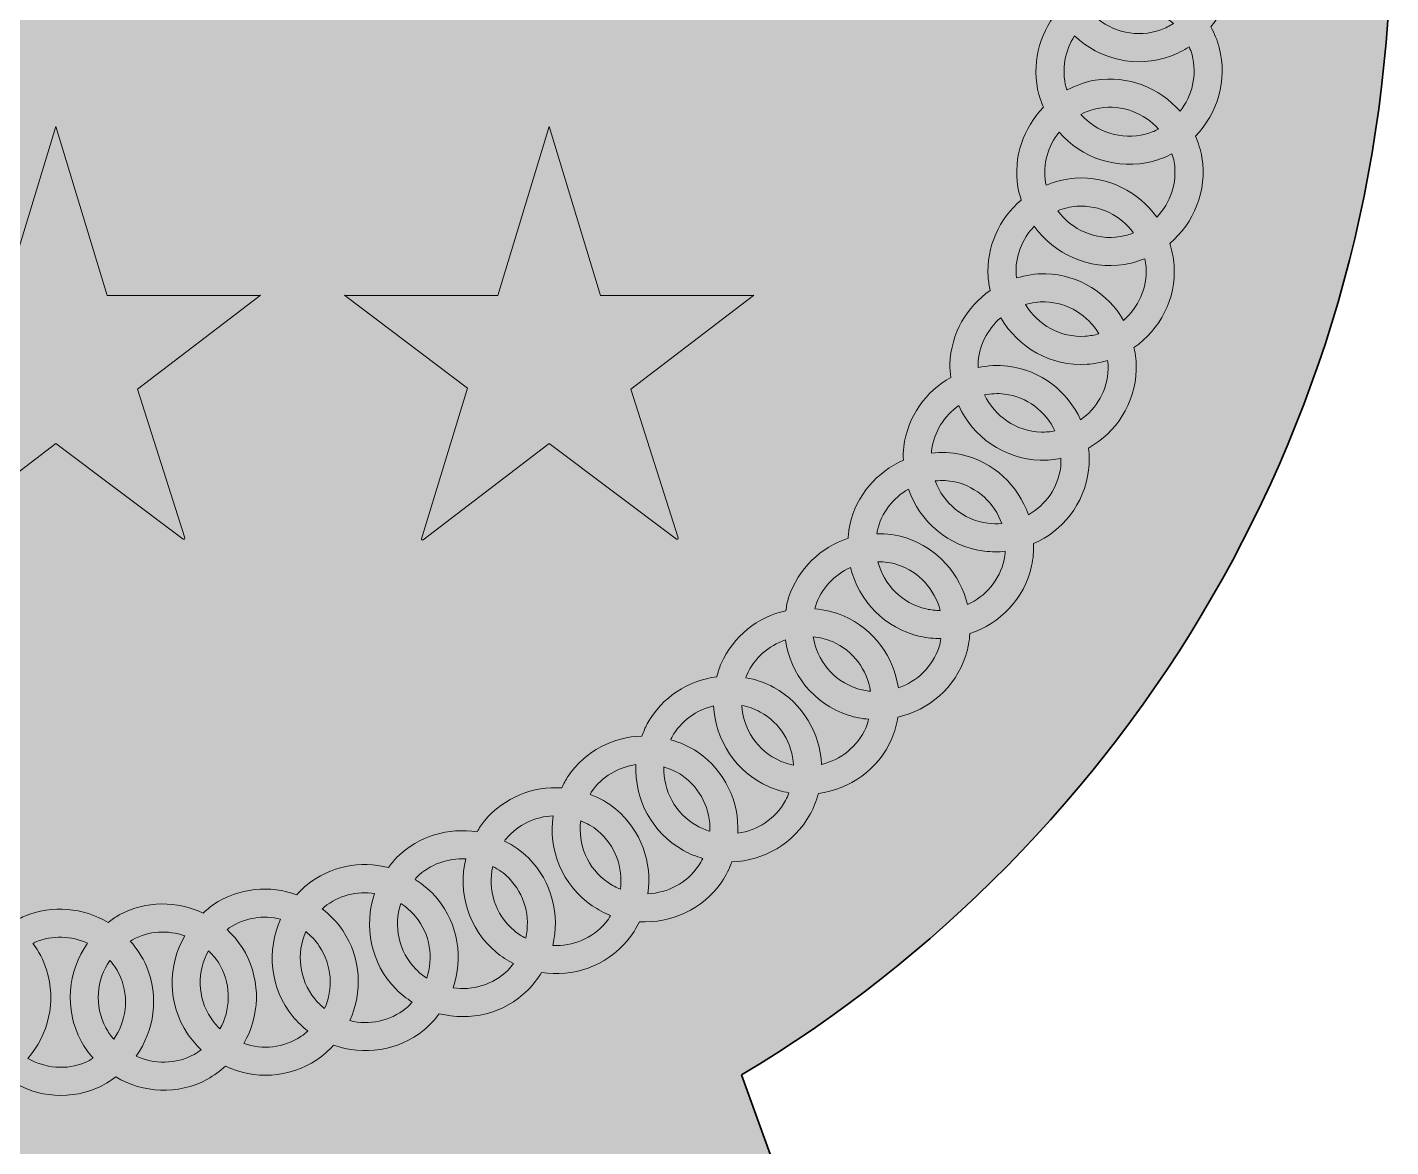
# Model space of a CAD drawing. Extents: x 251 to 505, y -492 to -300.
# Drawn here: x 305.6 to 363.1, y -408.9 to -361.7 of the extents above; entities that cross this region are included whole.
import ezdxf

# ---------------------------------------------------------------- set-up
doc = ezdxf.new("R2010")
doc.units = 0
doc.header["$MEASUREMENT"] = 0
doc.layers.add('Layer 1', color=7, linetype='Continuous', lineweight=0)

# ---------------------------------------------------------------- blocks, each defined once
blk = doc.blocks.new('Block_2')
at = {"layer": 'Layer 1', "true_color": 0xfbb040, "transparency": 33554687}
h = blk.add_hatch(color=43, dxfattribs=at)
h.dxf.hatch_style = 2
edge = h.paths.add_edge_path()
edge.add_spline(control_points=[(315.402, -373.009), (315.439, -373.009), (315.455, -372.986), (315.425, -373.009), (315.425, -373.009), (310.247, -376.951), (310.247, -376.951), (310.247, -376.951), (312.246, -383.22), (312.246, -383.22), (312.258, -383.259), (312.213, -383.291), (312.18, -383.266), (312.18, -383.266), (306.811, -379.247), (306.811, -379.247), (306.811, -379.247), (301.498, -383.305), (301.498, -383.305), (301.465, -383.329), (301.42, -383.298), (301.432, -383.259), (301.432, -383.259), (303.373, -376.919), (303.373, -376.919), (303.373, -376.919), (298.206, -373.009), (298.206, -373.009), (298.177, -372.987), (298.192, -373.009), (298.229, -373.009), (298.229, -373.009), (304.643, -373.009), (304.643, -373.009), (304.643, -373.009), (306.811, -365.887), (306.811, -365.887), (306.811, -365.887), (308.979, -373.009), (308.979, -373.009), (308.979, -373.009), (315.402, -373.009), (315.402, -373.009)], knot_values=[0, 0, 0, 0, 1, 1, 1, 2, 2, 2, 3, 3, 3, 4, 4, 4, 5, 5, 5, 6, 6, 6, 7, 7, 7, 8, 8, 8, 9, 9, 9, 10, 10, 10, 11, 11, 11, 12, 12, 12, 13, 13, 13, 14, 14, 14, 14], degree=3, periodic=0)
h = blk.add_hatch(color=43, dxfattribs=at)
h.dxf.hatch_style = 2
edge = h.paths.add_edge_path()
edge.add_spline(control_points=[(336.187, -373.009), (336.225, -373.009), (336.241, -372.986), (336.211, -373.009), (336.211, -373.009), (331.032, -376.951), (331.032, -376.951), (331.032, -376.951), (333.031, -383.22), (333.031, -383.22), (333.044, -383.259), (332.999, -383.291), (332.966, -383.266), (332.966, -383.266), (327.596, -379.247), (327.596, -379.247), (327.596, -379.247), (322.283, -383.305), (322.283, -383.305), (322.251, -383.329), (322.206, -383.298), (322.218, -383.259), (322.218, -383.259), (324.159, -376.919), (324.159, -376.919), (324.159, -376.919), (318.992, -373.009), (318.992, -373.009), (318.963, -372.987), (318.978, -373.009), (319.015, -373.009), (319.015, -373.009), (325.429, -373.009), (325.429, -373.009), (325.429, -373.009), (327.597, -365.887), (327.597, -365.887), (327.597, -365.887), (329.765, -373.009), (329.765, -373.009), (329.765, -373.009), (336.187, -373.009), (336.187, -373.009)], knot_values=[0, 0, 0, 0, 1, 1, 1, 2, 2, 2, 3, 3, 3, 4, 4, 4, 5, 5, 5, 6, 6, 6, 7, 7, 7, 8, 8, 8, 9, 9, 9, 10, 10, 10, 11, 11, 11, 12, 12, 12, 13, 13, 13, 14, 14, 14, 14], degree=3, periodic=0)
at = {"layer": 'Layer 1'}
for points in [[(315.402, -373.009), (315.439, -373.009), (315.455, -372.986), (315.425, -373.009), (315.425, -373.009), (310.247, -376.951), (310.247, -376.951), (310.247, -376.951), (312.246, -383.22), (312.246, -383.22), (312.258, -383.259), (312.213, -383.291), (312.18, -383.266), (312.18, -383.266), (306.811, -379.247), (306.811, -379.247), (306.811, -379.247), (301.498, -383.305), (301.498, -383.305), (301.465, -383.329), (301.42, -383.298), (301.432, -383.259), (301.432, -383.259), (303.373, -376.919), (303.373, -376.919), (303.373, -376.919), (298.206, -373.009), (298.206, -373.009), (298.177, -372.987), (298.192, -373.009), (298.229, -373.009), (298.229, -373.009), (304.643, -373.009), (304.643, -373.009), (304.643, -373.009), (306.811, -365.887), (306.811, -365.887), (306.811, -365.887), (308.979, -373.009), (308.979, -373.009), (308.979, -373.009), (315.402, -373.009), (315.402, -373.009)], [(336.187, -373.009), (336.225, -373.009), (336.241, -372.986), (336.211, -373.009), (336.211, -373.009), (331.032, -376.951), (331.032, -376.951), (331.032, -376.951), (333.031, -383.22), (333.031, -383.22), (333.044, -383.259), (332.999, -383.291), (332.966, -383.266), (332.966, -383.266), (327.596, -379.247), (327.596, -379.247), (327.596, -379.247), (322.283, -383.305), (322.283, -383.305), (322.251, -383.329), (322.206, -383.298), (322.218, -383.259), (322.218, -383.259), (324.159, -376.919), (324.159, -376.919), (324.159, -376.919), (318.992, -373.009), (318.992, -373.009), (318.963, -372.987), (318.978, -373.009), (319.015, -373.009), (319.015, -373.009), (325.429, -373.009), (325.429, -373.009), (325.429, -373.009), (327.597, -365.887), (327.597, -365.887), (327.597, -365.887), (329.765, -373.009), (329.765, -373.009), (329.765, -373.009), (336.187, -373.009), (336.187, -373.009)]]:
    blk.add_open_spline(points, degree=3, knots=[0, 0, 0, 0, 1, 1, 1, 2, 2, 2, 3, 3, 3, 4, 4, 4, 5, 5, 5, 6, 6, 6, 7, 7, 7, 8, 8, 8, 9, 9, 9, 10, 10, 10, 11, 11, 11, 12, 12, 12, 13, 13, 13, 14, 14, 14, 14], dxfattribs=at)
blk = doc.blocks.new('Block_0')
at = {"layer": 'Layer 1'}
blk.add_blockref('Block_2', (0, 0), dxfattribs=at)

msp = doc.modelspace()

# ---------------------------------------------------------------- hatches: boundary and pattern name
at = {"layer": 'Layer 1', "true_color": 0x2e3192, "transparency": 33554687}
h = msp.add_hatch(color=177, dxfattribs=at)
h.dxf.hatch_style = 2
edge = h.paths.add_edge_path()
edge.add_spline(control_points=[(363.051, -357.606), (363.051, -326.569), (337.89, -301.408), (306.853, -301.408), (275.815, -301.408), (250.654, -326.569), (250.654, -357.606), (250.654, -377.871), (261.383, -395.625), (277.467, -405.512), (277.467, -405.512), (250.654, -479.733), (250.654, -479.733), (250.654, -479.733), (275.002, -467.331), (275.002, -467.331), (275.002, -467.331), (285.802, -492.43), (285.802, -492.43), (285.802, -492.43), (306.528, -435.057), (306.528, -435.057), (306.528, -435.057), (327.255, -492.43), (327.255, -492.43), (327.255, -492.43), (338.055, -467.331), (338.055, -467.331), (338.055, -467.331), (362.403, -479.733), (362.403, -479.733), (362.403, -479.733), (335.706, -405.834), (335.706, -405.834), (352.085, -396.014), (363.051, -378.093), (363.051, -357.606)], knot_values=[0, 0, 0, 0, 1, 1, 1, 2, 2, 2, 3, 3, 3, 4, 4, 4, 5, 5, 5, 6, 6, 6, 7, 7, 7, 8, 8, 8, 9, 9, 9, 10, 10, 10, 11, 11, 11, 12, 12, 12, 12], degree=3, periodic=0)

# ---------------------------------------------------------------- linework, layer by layer
at = {"layer": 'Layer 1', "color": 43, "lineweight": 35, "true_color": 0xfbb040}
msp.add_open_spline([(363.051, -357.606), (363.051, -326.569), (337.89, -301.408), (306.853, -301.408), (275.815, -301.408), (250.654, -326.569), (250.654, -357.606), (250.654, -377.871), (261.383, -395.625), (277.467, -405.512), (277.467, -405.512), (250.654, -479.733), (250.654, -479.733), (250.654, -479.733), (275.002, -467.331), (275.002, -467.331), (275.002, -467.331), (285.802, -492.43), (285.802, -492.43), (285.802, -492.43), (306.528, -435.057), (306.528, -435.057), (306.528, -435.057), (327.255, -492.43), (327.255, -492.43), (327.255, -492.43), (338.055, -467.331), (338.055, -467.331), (338.055, -467.331), (362.403, -479.733), (362.403, -479.733), (362.403, -479.733), (335.706, -405.834), (335.706, -405.834), (352.085, -396.014), (363.051, -378.093), (363.051, -357.606)], degree=3, knots=[0, 0, 0, 0, 1, 1, 1, 2, 2, 2, 3, 3, 3, 4, 4, 4, 5, 5, 5, 6, 6, 6, 7, 7, 7, 8, 8, 8, 9, 9, 9, 10, 10, 10, 11, 11, 11, 12, 12, 12, 12], dxfattribs=at)
at = {"layer": 'Layer 1'}
for points, knots in [([(355.828, -362.57), (355.747, -362.258), (355.62, -361.972), (355.474, -361.7), (356.31, -360.664), (356.609, -359.236), (356.118, -357.894), (356.007, -357.591), (355.855, -357.319), (355.683, -357.062), (356.417, -355.951), (356.579, -354.501), (355.963, -353.211), (355.824, -352.921), (355.646, -352.664), (355.451, -352.425), (356.075, -351.248), (356.099, -349.79), (355.363, -348.565), (355.197, -348.288), (354.996, -348.049), (354.778, -347.83), (355.288, -346.6), (355.173, -345.146), (354.324, -343.996), (354.133, -343.737), (353.909, -343.518), (353.672, -343.32), (354.062, -342.047), (353.809, -340.611), (352.855, -339.548), (352.64, -339.308), (352.396, -339.111), (352.142, -338.937), (352.409, -337.633), (352.021, -336.227), (350.97, -335.259), (350.733, -335.04), (350.472, -334.868), (350.202, -334.719), (350.345, -333.395), (349.825, -332.032), (348.686, -331.168), (348.43, -330.973), (348.154, -330.826), (347.87, -330.703), (347.886, -329.372), (347.239, -328.065), (346.024, -327.313), (345.75, -327.143), (345.461, -327.023), (345.167, -326.928), (345.057, -325.601), (344.288, -324.361), (343.007, -323.728), (342.718, -323.586), (342.419, -323.494), (342.118, -323.426), (341.881, -322.116), (340.998, -320.955), (339.663, -320.447), (339.362, -320.333), (339.055, -320.27), (338.749, -320.231), (338.389, -318.949), (337.4, -317.877), (336.022, -317.499), (335.711, -317.413), (335.401, -317.379), (335.092, -317.37), (334.612, -316.128), (333.525, -315.155), (332.118, -314.909), (331.8, -314.854), (331.487, -314.85), (331.179, -314.87), (330.583, -313.679), (329.409, -312.814), (327.985, -312.703), (327.663, -312.678), (327.352, -312.703), (327.047, -312.753), (326.341, -311.624), (325.089, -310.874), (323.66, -310.899), (323.338, -310.905), (323.03, -310.96), (322.732, -311.038), (321.921, -309.982), (320.604, -309.355), (319.185, -309.515), (318.865, -309.551), (318.563, -309.635), (318.274, -309.742), (317.366, -308.767), (315.996, -308.268), (314.598, -308.562), (314.282, -308.629), (313.99, -308.741), (313.712, -308.875), (312.716, -307.99), (311.304, -307.624), (309.941, -308.05), (309.633, -308.146), (309.353, -308.286), (309.089, -308.445), (308.013, -307.659), (306.573, -307.429), (305.256, -307.982), (304.959, -308.107), (304.693, -308.273), (304.445, -308.457), (303.3, -307.777), (301.845, -307.685), (300.586, -308.361), (300.302, -308.514), (300.054, -308.704), (299.825, -308.91), (298.62, -308.342), (297.162, -308.388), (295.974, -309.181), (295.705, -309.36), (295.476, -309.573), (295.267, -309.801), (294.014, -309.35), (292.567, -309.535), (291.46, -310.437), (291.21, -310.64), (291.002, -310.874), (290.816, -311.12), (289.526, -310.791), (288.103, -311.112), (287.086, -312.115), (286.856, -312.342), (286.672, -312.594), (286.51, -312.857), (285.194, -312.651), (283.808, -313.106), (282.891, -314.202), (282.684, -314.449), (282.524, -314.718), (282.388, -314.995), (281.059, -314.916), (279.723, -315.5), (278.914, -316.678), (278.732, -316.944), (278.598, -317.226), (278.489, -317.515), (277.158, -317.562), (275.883, -318.271), (275.19, -319.521), (275.033, -319.803), (274.927, -320.097), (274.846, -320.395), (273.526, -320.569), (272.324, -321.395), (271.753, -322.705), (271.624, -323.001), (271.546, -323.303), (271.494, -323.608), (270.196, -323.906), (269.079, -324.843), (268.635, -326.201), (268.534, -326.508), (268.486, -326.817), (268.462, -327.125), (267.199, -327.545), (266.175, -328.585), (265.862, -329.979), (265.791, -330.293), (265.772, -330.606), (265.778, -330.914), (264.56, -331.453), (263.64, -332.585), (263.461, -334.002), (263.421, -334.322), (263.432, -334.634), (263.467, -334.941), (262.306, -335.593), (261.498, -336.807), (261.454, -338.235), (261.445, -338.557), (261.485, -338.867), (261.549, -339.169), (260.455, -339.928), (259.766, -341.214), (259.859, -342.639), (259.88, -342.961), (259.949, -343.266), (260.042, -343.561), (259.025, -344.421), (258.461, -345.766), (258.689, -347.177), (258.74, -347.495), (258.839, -347.792), (258.959, -348.076), (258.028, -349.029), (257.595, -350.422), (257.956, -351.804), (258.037, -352.116), (258.163, -352.402), (258.31, -352.673), (257.474, -353.71), (257.175, -355.138), (257.666, -356.48), (257.776, -356.783), (257.929, -357.055), (258.101, -357.312), (257.367, -358.423), (257.205, -359.873), (257.821, -361.163), (257.96, -361.454), (258.138, -361.711), (258.334, -361.95), (257.709, -363.126), (257.686, -364.585), (258.421, -365.81), (258.587, -366.086), (258.789, -366.325), (259.006, -366.544), (258.496, -367.775), (258.612, -369.229), (259.46, -370.378), (259.652, -370.638), (259.875, -370.856), (260.112, -371.054), (259.722, -372.327), (259.975, -373.763), (260.929, -374.827), (261.144, -375.067), (261.387, -375.263), (261.642, -375.437), (261.375, -376.742), (261.763, -378.147), (262.814, -379.115), (263.051, -379.333), (263.312, -379.506), (263.582, -379.655), (263.44, -380.979), (263.96, -382.342), (265.098, -383.206), (265.355, -383.401), (265.631, -383.548), (265.914, -383.671), (265.898, -385.002), (266.545, -386.309), (267.76, -387.061), (268.034, -387.231), (268.323, -387.351), (268.617, -387.446), (268.728, -388.773), (269.496, -390.013), (270.777, -390.645), (271.067, -390.788), (271.365, -390.88), (271.667, -390.947), (271.903, -392.258), (272.786, -393.419), (274.122, -393.928), (274.423, -394.042), (274.729, -394.105), (275.035, -394.144), (275.395, -395.425), (276.385, -396.496), (277.762, -396.875), (278.072, -396.96), (278.383, -396.994), (278.692, -397.003), (279.171, -398.246), (280.259, -399.219), (281.666, -399.465), (281.984, -399.521), (282.296, -399.525), (282.604, -399.504), (283.2, -400.695), (284.375, -401.561), (285.799, -401.672), (286.121, -401.697), (286.433, -401.671), (286.738, -401.622), (287.444, -402.75), (288.696, -403.5), (290.124, -403.475), (290.447, -403.469), (290.754, -403.414), (291.053, -403.336), (291.864, -404.392), (293.18, -405.018), (294.6, -404.858), (294.92, -404.822), (295.221, -404.738), (295.51, -404.632), (296.417, -405.607), (297.788, -406.106), (299.187, -405.812), (299.502, -405.745), (299.794, -405.633), (300.073, -405.499), (301.069, -406.383), (302.48, -406.749), (303.844, -406.323), (304.152, -406.227), (304.431, -406.088), (304.695, -405.929), (305.771, -406.715), (307.211, -406.945), (308.528, -406.392), (308.826, -406.267), (309.091, -406.101), (309.339, -405.917), (310.484, -406.597), (311.94, -406.689), (313.198, -406.013), (313.482, -405.86), (313.73, -405.67), (313.96, -405.464), (315.164, -406.031), (316.622, -405.985), (317.811, -405.192), (318.079, -405.013), (318.308, -404.801), (318.516, -404.574), (319.77, -405.024), (321.216, -404.84), (322.324, -403.937), (322.574, -403.733), (322.782, -403.5), (322.968, -403.253), (324.259, -403.583), (325.682, -403.262), (326.699, -402.258), (326.928, -402.032), (327.113, -401.78), (327.275, -401.517), (328.591, -401.723), (329.977, -401.268), (330.894, -400.172), (331.101, -399.925), (331.26, -399.656), (331.397, -399.379), (332.726, -399.458), (334.062, -398.874), (334.87, -397.696), (335.053, -397.43), (335.186, -397.147), (335.296, -396.859), (336.627, -396.811), (337.901, -396.102), (338.594, -394.853), (338.751, -394.571), (338.857, -394.277), (338.938, -393.979), (340.258, -393.805), (341.46, -392.978), (342.031, -391.669), (342.16, -391.373), (342.238, -391.07), (342.29, -390.766), (343.588, -390.467), (344.705, -389.53), (345.149, -388.172), (345.249, -387.866), (345.298, -387.557), (345.321, -387.25), (346.585, -386.829), (347.609, -385.79), (347.922, -384.396), (347.992, -384.081), (348.011, -383.769), (348.005, -383.46), (349.224, -382.922), (350.145, -381.79), (350.324, -380.372), (350.364, -380.052), (350.353, -379.74), (350.318, -379.433), (351.479, -378.781), (352.287, -377.567), (352.33, -376.139), (352.34, -375.816), (352.3, -375.506), (352.235, -375.204), (353.329, -374.445), (354.018, -373.159), (353.925, -371.734), (353.904, -371.412), (353.835, -371.108), (353.742, -370.814), (354.76, -369.954), (355.324, -368.608), (355.096, -367.197), (355.045, -366.879), (354.946, -366.582), (354.826, -366.297), (355.756, -365.344), (356.188, -363.952), (355.828, -362.57)], [0, 0, 0, 0, 1, 1, 1, 2, 2, 2, 3, 3, 3, 4, 4, 4, 5, 5, 5, 6, 6, 6, 7, 7, 7, 8, 8, 8, 9, 9, 9, 10, 10, 10, 11, 11, 11, 12, 12, 12, 13, 13, 13, 14, 14, 14, 15, 15, 15, 16, 16, 16, 17, 17, 17, 18, 18, 18, 19, 19, 19, 20, 20, 20, 21, 21, 21, 22, 22, 22, 23, 23, 23, 24, 24, 24, 25, 25, 25, 26, 26, 26, 27, 27, 27, 28, 28, 28, 29, 29, 29, 30, 30, 30, 31, 31, 31, 32, 32, 32, 33, 33, 33, 34, 34, 34, 35, 35, 35, 36, 36, 36, 37, 37, 37, 38, 38, 38, 39, 39, 39, 40, 40, 40, 41, 41, 41, 42, 42, 42, 43, 43, 43, 44, 44, 44, 45, 45, 45, 46, 46, 46, 47, 47, 47, 48, 48, 48, 49, 49, 49, 50, 50, 50, 51, 51, 51, 52, 52, 52, 53, 53, 53, 54, 54, 54, 55, 55, 55, 56, 56, 56, 57, 57, 57, 58, 58, 58, 59, 59, 59, 60, 60, 60, 61, 61, 61, 62, 62, 62, 63, 63, 63, 64, 64, 64, 65, 65, 65, 66, 66, 66, 67, 67, 67, 68, 68, 68, 69, 69, 69, 70, 70, 70, 71, 71, 71, 72, 72, 72, 73, 73, 73, 74, 74, 74, 75, 75, 75, 76, 76, 76, 77, 77, 77, 78, 78, 78, 79, 79, 79, 80, 80, 80, 81, 81, 81, 82, 82, 82, 83, 83, 83, 84, 84, 84, 85, 85, 85, 86, 86, 86, 87, 87, 87, 88, 88, 88, 89, 89, 89, 90, 90, 90, 91, 91, 91, 92, 92, 92, 93, 93, 93, 94, 94, 94, 95, 95, 95, 96, 96, 96, 97, 97, 97, 98, 98, 98, 99, 99, 99, 100, 100, 100, 101, 101, 101, 102, 102, 102, 103, 103, 103, 104, 104, 104, 105, 105, 105, 106, 106, 106, 107, 107, 107, 108, 108, 108, 109, 109, 109, 110, 110, 110, 111, 111, 111, 112, 112, 112, 113, 113, 113, 114, 114, 114, 115, 115, 115, 116, 116, 116, 117, 117, 117, 118, 118, 118, 119, 119, 119, 120, 120, 120, 121, 121, 121, 122, 122, 122, 123, 123, 123, 124, 124, 124, 125, 125, 125, 126, 126, 126, 127, 127, 127, 128, 128, 128, 129, 129, 129, 130, 130, 130, 131, 131, 131, 132, 132, 132, 132]), ([(348.229, -364.552), (348.278, -364.738), (348.353, -364.909), (348.426, -365.081), (347.583, -365.941), (347.137, -367.168), (347.343, -368.448), (347.374, -368.637), (347.433, -368.814), (347.488, -368.991), (346.566, -369.768), (346.004, -370.948), (346.088, -372.242), (346.101, -372.434), (346.143, -372.616), (346.181, -372.798), (345.191, -373.483), (344.52, -374.604), (344.481, -375.9), (344.475, -376.092), (344.499, -376.276), (344.52, -376.462), (343.469, -377.05), (342.695, -378.101), (342.532, -379.388), (342.508, -379.578), (342.515, -379.764), (342.518, -379.951), (341.415, -380.436), (340.543, -381.41), (340.259, -382.676), (340.217, -382.863), (340.206, -383.048), (340.192, -383.234), (339.048, -383.612), (338.088, -384.499), (337.685, -385.732), (337.625, -385.914), (337.596, -386.098), (337.564, -386.282), (336.39, -386.55), (335.351, -387.341), (334.833, -388.53), (334.756, -388.706), (334.71, -388.886), (334.661, -389.066), (333.466, -389.221), (332.356, -389.909), (331.727, -391.044), (331.634, -391.212), (331.571, -391.387), (331.504, -391.561), (330.301, -391.602), (329.13, -392.182), (328.396, -393.251), (328.287, -393.41), (328.208, -393.578), (328.126, -393.745), (326.924, -393.671), (325.704, -394.138), (324.871, -395.132), (324.748, -395.279), (324.653, -395.439), (324.556, -395.597), (323.365, -395.409), (322.106, -395.757), (321.183, -396.668), (321.046, -396.803), (320.936, -396.954), (320.823, -397.103), (319.656, -396.803), (318.37, -397.029), (317.364, -397.849), (317.215, -397.97), (317.092, -398.109), (316.966, -398.246), (315.833, -397.837), (314.531, -397.94), (313.452, -398.66), (313.292, -398.766), (313.156, -398.893), (313.017, -399.018), (311.929, -398.502), (310.623, -398.482), (309.48, -399.096), (309.311, -399.187), (309.163, -399.3), (309.013, -399.411), (307.978, -398.794), (306.68, -398.65), (305.485, -399.152), (305.308, -399.227), (305.151, -399.325), (304.991, -399.421), (304.02, -398.708), (302.741, -398.441), (301.502, -398.828), (301.319, -398.885), (301.152, -398.968), (300.984, -399.049), (300.084, -398.248), (298.837, -397.86), (297.568, -398.127), (297.381, -398.167), (297.207, -398.234), (297.033, -398.298), (296.213, -397.414), (295.008, -396.909), (293.719, -397.055), (293.528, -397.076), (293.349, -397.126), (293.168, -397.174), (292.436, -396.217), (291.285, -395.601), (289.989, -395.623), (289.797, -395.626), (289.613, -395.659), (289.429, -395.689), (288.792, -394.667), (287.704, -393.944), (286.411, -393.843), (286.22, -393.828), (286.035, -393.843), (285.849, -393.855), (285.311, -392.777), (284.297, -391.953), (283.02, -391.73), (282.831, -391.697), (282.645, -391.694), (282.459, -391.689), (282.027, -390.564), (281.095, -389.647), (279.844, -389.303), (279.66, -389.252), (279.474, -389.232), (279.29, -389.209), (278.966, -388.049), (278.126, -387.049), (276.915, -386.588), (276.735, -386.52), (276.553, -386.482), (276.371, -386.441), (276.159, -385.255), (275.418, -384.179), (274.255, -383.605), (274.083, -383.52), (273.905, -383.465), (273.728, -383.407), (273.63, -382.206), (272.995, -381.065), (271.892, -380.382), (271.729, -380.281), (271.557, -380.21), (271.386, -380.136), (271.403, -378.931), (270.879, -377.735), (269.846, -376.951), (269.693, -376.835), (269.528, -376.747), (269.365, -376.657), (269.497, -375.459), (269.089, -374.218), (268.135, -373.339), (267.994, -373.209), (267.838, -373.106), (267.685, -373.001), (267.928, -371.822), (267.641, -370.548), (266.775, -369.583), (266.647, -369.44), (266.502, -369.323), (266.359, -369.203), (266.714, -368.053), (266.548, -366.757), (265.778, -365.714), (265.664, -365.559), (265.531, -365.429), (265.4, -365.297), (265.863, -364.185), (265.821, -362.879), (265.154, -361.767), (265.055, -361.602), (264.935, -361.46), (264.817, -361.316), (265.384, -360.253), (265.467, -358.948), (264.908, -357.778), (264.825, -357.605), (264.719, -357.452), (264.615, -357.297), (265.28, -356.293), (265.487, -355.002), (265.042, -353.784), (264.976, -353.604), (264.885, -353.442), (264.796, -353.277), (265.554, -352.341), (265.882, -351.077), (265.555, -349.822), (265.506, -349.636), (265.431, -349.466), (265.359, -349.294), (266.202, -348.434), (266.648, -347.206), (266.442, -345.926), (266.411, -345.736), (266.352, -345.559), (266.297, -345.381), (267.218, -344.605), (267.779, -343.425), (267.695, -342.131), (267.683, -341.94), (267.641, -341.759), (267.603, -341.576), (268.593, -340.891), (269.264, -339.77), (269.304, -338.474), (269.31, -338.282), (269.286, -338.098), (269.265, -337.912), (270.316, -337.324), (271.09, -336.273), (271.253, -334.986), (271.277, -334.796), (271.27, -334.61), (271.267, -334.423), (272.369, -333.938), (273.24, -332.964), (273.525, -331.699), (273.567, -331.511), (273.578, -331.325), (273.592, -331.139), (274.736, -330.761), (275.696, -329.875), (276.099, -328.642), (276.159, -328.459), (276.187, -328.276), (276.219, -328.092), (277.394, -327.824), (278.433, -327.033), (278.952, -325.844), (279.028, -325.668), (279.074, -325.488), (279.124, -325.308), (280.318, -325.153), (281.428, -324.464), (282.057, -323.33), (282.15, -323.162), (282.213, -322.987), (282.28, -322.813), (283.484, -322.772), (284.654, -322.192), (285.388, -321.123), (285.497, -320.964), (285.576, -320.796), (285.659, -320.629), (286.861, -320.703), (288.081, -320.236), (288.913, -319.242), (289.037, -319.095), (289.132, -318.935), (289.23, -318.776), (290.42, -318.964), (291.679, -318.616), (292.602, -317.705), (292.739, -317.57), (292.848, -317.42), (292.961, -317.272), (294.128, -317.572), (295.414, -317.345), (296.42, -316.526), (296.569, -316.404), (296.692, -316.265), (296.819, -316.128), (297.951, -316.537), (299.253, -316.434), (300.332, -315.714), (300.492, -315.607), (300.628, -315.481), (300.767, -315.356), (301.855, -315.871), (303.162, -315.892), (304.304, -315.278), (304.473, -315.187), (304.621, -315.074), (304.771, -314.963), (305.806, -315.58), (307.104, -315.724), (308.299, -315.222), (308.476, -315.147), (308.634, -315.049), (308.794, -314.953), (309.765, -315.665), (311.044, -315.932), (312.282, -315.546), (312.465, -315.488), (312.632, -315.405), (312.8, -315.325), (313.7, -316.126), (314.947, -316.514), (316.216, -316.247), (316.404, -316.207), (316.578, -316.14), (316.753, -316.076), (317.572, -316.959), (318.777, -317.464), (320.066, -317.318), (320.256, -317.297), (320.436, -317.247), (320.616, -317.2), (321.347, -318.156), (322.499, -318.773), (323.796, -318.751), (323.987, -318.748), (324.17, -318.715), (324.354, -318.685), (324.992, -319.707), (326.079, -320.431), (327.373, -320.532), (327.564, -320.547), (327.75, -320.532), (327.936, -320.52), (328.473, -321.598), (329.487, -322.421), (330.764, -322.645), (330.953, -322.678), (331.139, -322.68), (331.326, -322.686), (331.758, -323.81), (332.689, -324.726), (333.94, -325.07), (334.124, -325.121), (334.31, -325.141), (334.494, -325.165), (334.818, -326.325), (335.658, -327.326), (336.87, -327.787), (337.049, -327.855), (337.232, -327.893), (337.414, -327.934), (337.626, -329.119), (338.366, -330.195), (339.529, -330.769), (339.701, -330.854), (339.879, -330.909), (340.056, -330.967), (340.154, -332.167), (340.789, -333.309), (341.892, -333.991), (342.056, -334.092), (342.228, -334.164), (342.398, -334.238), (342.382, -335.443), (342.906, -336.639), (343.939, -337.423), (344.091, -337.539), (344.256, -337.626), (344.419, -337.717), (344.288, -338.914), (344.695, -340.156), (345.649, -341.035), (345.79, -341.165), (345.946, -341.267), (346.099, -341.373), (345.855, -342.552), (346.143, -343.826), (347.009, -344.792), (347.137, -344.935), (347.283, -345.052), (347.426, -345.171), (347.071, -346.322), (347.236, -347.618), (348.006, -348.661), (348.12, -348.815), (348.254, -348.945), (348.385, -349.078), (347.922, -350.19), (347.963, -351.496), (348.631, -352.608), (348.729, -352.772), (348.85, -352.914), (348.967, -353.059), (348.401, -354.122), (348.318, -355.426), (348.877, -356.596), (348.959, -356.769), (349.065, -356.922), (349.169, -357.077), (348.503, -358.081), (348.297, -359.371), (348.742, -360.59), (348.808, -360.77), (348.899, -360.932), (348.987, -361.096), (348.23, -362.033), (347.902, -363.297), (348.229, -364.552)], [0, 0, 0, 0, 1, 1, 1, 2, 2, 2, 3, 3, 3, 4, 4, 4, 5, 5, 5, 6, 6, 6, 7, 7, 7, 8, 8, 8, 9, 9, 9, 10, 10, 10, 11, 11, 11, 12, 12, 12, 13, 13, 13, 14, 14, 14, 15, 15, 15, 16, 16, 16, 17, 17, 17, 18, 18, 18, 19, 19, 19, 20, 20, 20, 21, 21, 21, 22, 22, 22, 23, 23, 23, 24, 24, 24, 25, 25, 25, 26, 26, 26, 27, 27, 27, 28, 28, 28, 29, 29, 29, 30, 30, 30, 31, 31, 31, 32, 32, 32, 33, 33, 33, 34, 34, 34, 35, 35, 35, 36, 36, 36, 37, 37, 37, 38, 38, 38, 39, 39, 39, 40, 40, 40, 41, 41, 41, 42, 42, 42, 43, 43, 43, 44, 44, 44, 45, 45, 45, 46, 46, 46, 47, 47, 47, 48, 48, 48, 49, 49, 49, 50, 50, 50, 51, 51, 51, 52, 52, 52, 53, 53, 53, 54, 54, 54, 55, 55, 55, 56, 56, 56, 57, 57, 57, 58, 58, 58, 59, 59, 59, 60, 60, 60, 61, 61, 61, 62, 62, 62, 63, 63, 63, 64, 64, 64, 65, 65, 65, 66, 66, 66, 67, 67, 67, 68, 68, 68, 69, 69, 69, 70, 70, 70, 71, 71, 71, 72, 72, 72, 73, 73, 73, 74, 74, 74, 75, 75, 75, 76, 76, 76, 77, 77, 77, 78, 78, 78, 79, 79, 79, 80, 80, 80, 81, 81, 81, 82, 82, 82, 83, 83, 83, 84, 84, 84, 85, 85, 85, 86, 86, 86, 87, 87, 87, 88, 88, 88, 89, 89, 89, 90, 90, 90, 91, 91, 91, 92, 92, 92, 93, 93, 93, 94, 94, 94, 95, 95, 95, 96, 96, 96, 97, 97, 97, 98, 98, 98, 99, 99, 99, 100, 100, 100, 101, 101, 101, 102, 102, 102, 103, 103, 103, 104, 104, 104, 105, 105, 105, 106, 106, 106, 107, 107, 107, 108, 108, 108, 109, 109, 109, 110, 110, 110, 111, 111, 111, 112, 112, 112, 113, 113, 113, 114, 114, 114, 115, 115, 115, 116, 116, 116, 117, 117, 117, 118, 118, 118, 119, 119, 119, 120, 120, 120, 121, 121, 121, 122, 122, 122, 123, 123, 123, 124, 124, 124, 125, 125, 125, 126, 126, 126, 127, 127, 127, 128, 128, 128, 129, 129, 129, 130, 130, 130, 131, 131, 131, 132, 132, 132, 132]), ([(353.893, -361.559), (353.732, -361.661), (353.558, -361.749), (353.371, -361.818), (352.374, -362.182), (351.309, -361.922), (350.578, -361.249), (350.81, -361.104), (351.058, -360.98), (351.336, -360.908), (352.278, -360.662), (353.23, -360.942), (353.893, -361.559)], [0, 0, 0, 0, 1, 1, 1, 2, 2, 2, 3, 3, 3, 4, 4, 4, 4]), ([(350.594, -363.946), (350.167, -364.015), (349.777, -364.166), (349.413, -364.356), (349.402, -364.321), (349.384, -364.29), (349.375, -364.254), (349.173, -363.478), (349.331, -362.699), (349.734, -362.076), (350.781, -363.07), (352.33, -363.459), (353.778, -362.93), (354.059, -362.827), (354.316, -362.69), (354.558, -362.535), (354.602, -362.644), (354.651, -362.751), (354.682, -362.869), (354.907, -363.733), (354.687, -364.602), (354.174, -365.253), (353.313, -364.264), (351.984, -363.722), (350.594, -363.946)], [0, 0, 0, 0, 1, 1, 1, 2, 2, 2, 3, 3, 3, 4, 4, 4, 5, 5, 5, 6, 6, 6, 7, 7, 7, 8, 8, 8, 8]), ([(349.995, -365.383), (350.239, -365.261), (350.499, -365.161), (350.783, -365.115), (351.744, -364.96), (352.664, -365.329), (353.266, -366.006), (353.095, -366.093), (352.914, -366.164), (352.721, -366.215), (351.693, -366.483), (350.658, -366.122), (349.995, -365.383)], [0, 0, 0, 0, 1, 1, 1, 2, 2, 2, 3, 3, 3, 4, 4, 4, 4]), ([(353.927, -367.386), (354.069, -368.268), (353.766, -369.113), (353.193, -369.713), (352.43, -368.646), (351.158, -367.979), (349.752, -368.07), (349.322, -368.098), (348.92, -368.211), (348.54, -368.364), (348.533, -368.329), (348.518, -368.296), (348.512, -368.26), (348.385, -367.469), (348.616, -366.709), (349.076, -366.127), (350.024, -367.216), (351.528, -367.75), (353.02, -367.361), (353.31, -367.285), (353.579, -367.173), (353.835, -367.04), (353.869, -367.154), (353.908, -367.266), (353.927, -367.386)], [0, 0, 0, 0, 1, 1, 1, 2, 2, 2, 3, 3, 3, 4, 4, 4, 5, 5, 5, 6, 6, 6, 7, 7, 7, 8, 8, 8, 8]), ([(349.021, -369.442), (349.276, -369.344), (349.543, -369.27), (349.829, -369.252), (350.801, -369.189), (351.682, -369.643), (352.217, -370.375), (352.039, -370.444), (351.853, -370.498), (351.657, -370.53), (350.608, -370.699), (349.612, -370.242), (349.021, -369.442)], [0, 0, 0, 0, 1, 1, 1, 2, 2, 2, 3, 3, 3, 4, 4, 4, 4]), ([(352.743, -371.811), (352.801, -372.701), (352.42, -373.513), (351.793, -374.056), (351.134, -372.922), (349.932, -372.138), (348.525, -372.095), (348.092, -372.082), (347.681, -372.156), (347.288, -372.273), (347.284, -372.237), (347.273, -372.203), (347.27, -372.166), (347.218, -371.366), (347.521, -370.63), (348.035, -370.095), (348.876, -371.269), (350.323, -371.945), (351.845, -371.699), (352.14, -371.652), (352.419, -371.566), (352.685, -371.459), (352.708, -371.575), (352.735, -371.689), (352.743, -371.811)], [0, 0, 0, 0, 1, 1, 1, 2, 2, 2, 3, 3, 3, 4, 4, 4, 5, 5, 5, 6, 6, 6, 7, 7, 7, 8, 8, 8, 8]), ([(347.665, -373.392), (347.928, -373.318), (348.201, -373.27), (348.489, -373.278), (349.462, -373.308), (350.296, -373.844), (350.759, -374.623), (350.575, -374.676), (350.383, -374.712), (350.184, -374.725), (349.125, -374.793), (348.176, -374.244), (347.665, -373.392)], [0, 0, 0, 0, 1, 1, 1, 2, 2, 2, 3, 3, 3, 4, 4, 4, 4]), ([(351.147, -376.103), (351.119, -376.995), (350.663, -377.767), (349.987, -378.248), (349.439, -377.056), (348.317, -376.161), (346.92, -375.984), (346.491, -375.93), (346.074, -375.965), (345.672, -376.045), (345.672, -376.008), (345.663, -375.973), (345.665, -375.936), (345.689, -375.136), (346.059, -374.433), (346.622, -373.948), (347.347, -375.197), (348.723, -376.006), (350.261, -375.906), (350.56, -375.887), (350.846, -375.828), (351.122, -375.746), (351.133, -375.864), (351.15, -375.981), (351.147, -376.103)], [0, 0, 0, 0, 1, 1, 1, 2, 2, 2, 3, 3, 3, 4, 4, 4, 5, 5, 5, 6, 6, 6, 7, 7, 7, 8, 8, 8, 8]), ([(345.94, -377.194), (346.209, -377.145), (346.486, -377.123), (346.772, -377.159), (347.737, -377.281), (348.517, -377.894), (348.904, -378.714), (348.715, -378.749), (348.521, -378.767), (348.322, -378.761), (347.261, -378.728), (346.369, -378.091), (345.94, -377.194)], [0, 0, 0, 0, 1, 1, 1, 2, 2, 2, 3, 3, 3, 4, 4, 4, 4]), ([(349.149, -380.224), (349.037, -381.11), (348.508, -381.835), (347.789, -382.249), (347.357, -381.011), (346.325, -380.013), (344.95, -379.704), (344.529, -379.61), (344.112, -379.605), (343.704, -379.646), (343.708, -379.609), (343.703, -379.573), (343.707, -379.536), (343.808, -378.742), (344.243, -378.077), (344.849, -377.648), (345.452, -378.961), (346.745, -379.897), (348.286, -379.944), (348.586, -379.953), (348.876, -379.922), (349.158, -379.867), (349.158, -379.985), (349.164, -380.103), (349.149, -380.224)], [0, 0, 0, 0, 1, 1, 1, 2, 2, 2, 3, 3, 3, 4, 4, 4, 5, 5, 5, 6, 6, 6, 7, 7, 7, 8, 8, 8, 8]), ([(343.862, -380.815), (344.134, -380.793), (344.411, -380.797), (344.691, -380.86), (345.641, -381.073), (346.358, -381.757), (346.666, -382.61), (346.475, -382.626), (346.281, -382.626), (346.084, -382.601), (345.031, -382.468), (344.204, -381.748), (343.862, -380.815)], [0, 0, 0, 0, 1, 1, 1, 2, 2, 2, 3, 3, 3, 4, 4, 4, 4]), ([(346.766, -384.136), (346.571, -385.008), (345.975, -385.68), (345.221, -386.023), (344.908, -384.749), (343.976, -383.658), (342.637, -383.22), (342.226, -383.086), (341.811, -383.041), (341.402, -383.043), (341.408, -383.007), (341.407, -382.971), (341.415, -382.935), (341.59, -382.153), (342.088, -381.532), (342.733, -381.163), (343.208, -382.527), (344.406, -383.582), (345.936, -383.776), (346.233, -383.813), (346.524, -383.809), (346.809, -383.782), (346.798, -383.9), (346.793, -384.017), (346.766, -384.136)], [0, 0, 0, 0, 1, 1, 1, 2, 2, 2, 3, 3, 3, 4, 4, 4, 5, 5, 5, 6, 6, 6, 7, 7, 7, 8, 8, 8, 8]), ([(341.448, -384.222), (341.72, -384.225), (341.996, -384.256), (342.269, -384.345), (343.194, -384.648), (343.843, -385.398), (344.068, -386.276), (343.877, -386.274), (343.684, -386.255), (343.49, -386.211), (342.454, -385.979), (341.699, -385.184), (341.448, -384.222)], [0, 0, 0, 0, 1, 1, 1, 2, 2, 2, 3, 3, 3, 4, 4, 4, 4]), ([(344.023, -387.804), (343.746, -388.653), (343.09, -389.264), (342.307, -389.535), (342.116, -388.238), (341.292, -387.063), (340.001, -386.5), (339.605, -386.327), (339.195, -386.243), (338.787, -386.206), (338.797, -386.171), (338.799, -386.135), (338.81, -386.1), (339.059, -385.338), (339.613, -384.768), (340.29, -384.462), (340.634, -385.864), (341.726, -387.029), (343.23, -387.367), (343.522, -387.432), (343.813, -387.456), (344.1, -387.456), (344.078, -387.572), (344.061, -387.689), (344.023, -387.804)], [0, 0, 0, 0, 1, 1, 1, 2, 2, 2, 3, 3, 3, 4, 4, 4, 5, 5, 5, 6, 6, 6, 7, 7, 7, 8, 8, 8, 8]), ([(339.071, -392.756), (339.006, -391.446), (338.297, -390.198), (337.065, -389.514), (336.687, -389.305), (336.288, -389.183), (335.885, -389.107), (335.898, -389.073), (335.903, -389.037), (335.918, -389.003), (336.238, -388.269), (336.844, -387.754), (337.546, -387.514), (337.755, -388.942), (338.731, -390.205), (340.196, -390.684), (340.481, -390.777), (340.769, -390.829), (341.055, -390.855), (341.022, -390.969), (340.994, -391.084), (340.946, -391.196), (340.589, -392.014), (339.877, -392.561), (339.071, -392.756)], [0, 0, 0, 0, 1, 1, 1, 2, 2, 2, 3, 3, 3, 4, 4, 4, 5, 5, 5, 6, 6, 6, 7, 7, 7, 8, 8, 8, 8]), ([(338.721, -387.385), (338.992, -387.414), (339.264, -387.471), (339.528, -387.586), (340.42, -387.975), (340.995, -388.782), (341.136, -389.678), (340.945, -389.658), (340.754, -389.62), (340.564, -389.559), (339.555, -389.228), (338.879, -388.366), (338.721, -387.385)], [0, 0, 0, 0, 1, 1, 1, 2, 2, 2, 3, 3, 3, 4, 4, 4, 4]), ([(335.545, -395.653), (335.604, -394.343), (335.016, -393.033), (333.855, -392.237), (333.499, -391.992), (333.113, -391.832), (332.719, -391.718), (332.736, -391.685), (332.744, -391.651), (332.762, -391.618), (333.151, -390.918), (333.803, -390.463), (334.525, -390.29), (334.597, -391.732), (335.449, -393.082), (336.862, -393.699), (337.137, -393.818), (337.418, -393.897), (337.7, -393.951), (337.656, -394.061), (337.618, -394.172), (337.559, -394.278), (337.126, -395.059), (336.365, -395.536), (335.545, -395.653)], [0, 0, 0, 0, 1, 1, 1, 2, 2, 2, 3, 3, 3, 4, 4, 4, 5, 5, 5, 6, 6, 6, 7, 7, 7, 8, 8, 8, 8]), ([(337.892, -392.786), (337.705, -392.748), (337.518, -392.693), (337.336, -392.613), (336.362, -392.189), (335.771, -391.265), (335.707, -390.274), (335.974, -390.328), (336.239, -390.411), (336.491, -390.55), (337.342, -391.022), (337.838, -391.881), (337.892, -392.786)], [0, 0, 0, 0, 1, 1, 1, 2, 2, 2, 3, 3, 3, 4, 4, 4, 4]), ([(333.894, -397.026), (333.389, -397.762), (332.587, -398.164), (331.759, -398.203), (331.942, -396.904), (331.482, -395.545), (330.402, -394.641), (330.071, -394.363), (329.702, -394.168), (329.32, -394.017), (329.34, -393.986), (329.351, -393.952), (329.372, -393.922), (329.826, -393.261), (330.518, -392.87), (331.253, -392.767), (331.188, -394.209), (331.908, -395.634), (333.256, -396.382), (333.518, -396.527), (333.79, -396.632), (334.066, -396.713), (334.012, -396.818), (333.963, -396.925), (333.894, -397.026)], [0, 0, 0, 0, 1, 1, 1, 2, 2, 2, 3, 3, 3, 4, 4, 4, 5, 5, 5, 6, 6, 6, 7, 7, 7, 8, 8, 8, 8]), ([(334.368, -395.571), (334.185, -395.516), (334.005, -395.443), (333.83, -395.346), (332.902, -394.831), (332.402, -393.856), (332.431, -392.863), (332.692, -392.943), (332.948, -393.05), (333.185, -393.213), (333.988, -393.764), (334.399, -394.666), (334.368, -395.571)], [0, 0, 0, 0, 1, 1, 1, 2, 2, 2, 3, 3, 3, 4, 4, 4, 4]), ([(329.986, -399.412), (329.412, -400.097), (328.576, -400.421), (327.747, -400.381), (328.053, -399.105), (327.725, -397.708), (326.736, -396.705), (326.432, -396.398), (326.083, -396.168), (325.719, -395.982), (325.741, -395.953), (325.756, -395.92), (325.779, -395.892), (326.293, -395.278), (327.019, -394.954), (327.761, -394.921), (327.558, -396.351), (328.14, -397.838), (329.411, -398.711), (329.658, -398.88), (329.919, -399.011), (330.186, -399.117), (330.122, -399.217), (330.064, -399.319), (329.986, -399.412)], [0, 0, 0, 0, 1, 1, 1, 2, 2, 2, 3, 3, 3, 4, 4, 4, 5, 5, 5, 6, 6, 6, 7, 7, 7, 8, 8, 8, 8]), ([(330.595, -398.01), (330.418, -397.937), (330.245, -397.847), (330.081, -397.735), (329.205, -397.133), (328.8, -396.115), (328.924, -395.129), (329.177, -395.233), (329.422, -395.364), (329.642, -395.549), (330.389, -396.174), (330.713, -397.111), (330.595, -398.01)], [0, 0, 0, 0, 1, 1, 1, 2, 2, 2, 3, 3, 3, 4, 4, 4, 4]), ([(325.867, -401.415), (325.231, -402.043), (324.367, -402.286), (323.546, -402.167), (323.972, -400.926), (323.777, -399.505), (322.888, -398.413), (322.615, -398.078), (322.29, -397.816), (321.944, -397.596), (321.97, -397.569), (321.988, -397.538), (322.014, -397.511), (322.585, -396.949), (323.339, -396.696), (324.08, -396.733), (323.743, -398.138), (324.18, -399.674), (325.363, -400.663), (325.592, -400.855), (325.839, -401.01), (326.094, -401.141), (326.022, -401.234), (325.953, -401.33), (325.867, -401.415)], [0, 0, 0, 0, 1, 1, 1, 2, 2, 2, 3, 3, 3, 4, 4, 4, 5, 5, 5, 6, 6, 6, 7, 7, 7, 8, 8, 8, 8]), ([(326.607, -400.078), (326.438, -399.988), (326.275, -399.883), (326.123, -399.755), (325.308, -399.073), (325.001, -398.021), (325.219, -397.051), (325.46, -397.179), (325.691, -397.332), (325.893, -397.537), (326.577, -398.23), (326.81, -399.194), (326.607, -400.078)], [0, 0, 0, 0, 1, 1, 1, 2, 2, 2, 3, 3, 3, 4, 4, 4, 4]), ([(321.576, -403.019), (320.884, -403.583), (320.001, -403.743), (319.196, -403.547), (319.737, -402.353), (319.679, -400.918), (318.898, -399.747), (318.658, -399.387), (318.359, -399.095), (318.035, -398.843), (318.063, -398.819), (318.083, -398.79), (318.112, -398.767), (318.733, -398.261), (319.508, -398.081), (320.243, -398.189), (319.774, -399.554), (320.063, -401.124), (321.146, -402.221), (321.356, -402.434), (321.587, -402.612), (321.829, -402.766), (321.748, -402.853), (321.67, -402.942), (321.576, -403.019)], [0, 0, 0, 0, 1, 1, 1, 2, 2, 2, 3, 3, 3, 4, 4, 4, 5, 5, 5, 6, 6, 6, 7, 7, 7, 8, 8, 8, 8]), ([(321.97, -399.161), (322.585, -399.915), (322.726, -400.896), (322.44, -401.757), (322.281, -401.652), (322.129, -401.531), (321.989, -401.39), (321.243, -400.634), (321.038, -399.558), (321.346, -398.614), (321.574, -398.764), (321.789, -398.938), (321.97, -399.161)], [0, 0, 0, 0, 1, 1, 1, 2, 2, 2, 3, 3, 3, 4, 4, 4, 4]), ([(317.153, -404.207), (316.411, -404.703), (315.517, -404.778), (314.733, -404.507), (315.386, -403.369), (315.464, -401.936), (314.798, -400.695), (314.593, -400.314), (314.323, -399.996), (314.025, -399.714), (314.055, -399.693), (314.078, -399.665), (314.109, -399.645), (314.775, -399.2), (315.563, -399.095), (316.284, -399.272), (315.687, -400.587), (315.826, -402.177), (316.8, -403.373), (316.989, -403.605), (317.202, -403.804), (317.428, -403.981), (317.339, -404.059), (317.254, -404.14), (317.153, -404.207)], [0, 0, 0, 0, 1, 1, 1, 2, 2, 2, 3, 3, 3, 4, 4, 4, 5, 5, 5, 6, 6, 6, 7, 7, 7, 8, 8, 8, 8]), ([(312.637, -404.97), (311.851, -405.393), (310.954, -405.383), (310.2, -405.038), (310.958, -403.967), (311.172, -402.548), (310.626, -401.25), (310.459, -400.852), (310.22, -400.509), (309.95, -400.2), (309.982, -400.181), (310.008, -400.156), (310.041, -400.139), (310.746, -399.76), (311.541, -399.729), (312.242, -399.974), (311.522, -401.226), (311.509, -402.823), (312.365, -404.105), (312.531, -404.354), (312.725, -404.572), (312.933, -404.77), (312.837, -404.839), (312.745, -404.912), (312.637, -404.97)], [0, 0, 0, 0, 1, 1, 1, 2, 2, 2, 3, 3, 3, 4, 4, 4, 5, 5, 5, 6, 6, 6, 7, 7, 7, 8, 8, 8, 8]), ([(318.133, -403.034), (317.984, -402.914), (317.843, -402.779), (317.718, -402.625), (317.047, -401.801), (316.945, -400.71), (317.342, -399.799), (317.555, -399.97), (317.753, -400.165), (317.913, -400.404), (318.453, -401.214), (318.5, -402.205), (318.133, -403.034)], [0, 0, 0, 0, 1, 1, 1, 2, 2, 2, 3, 3, 3, 4, 4, 4, 4]), ([(308.069, -405.3), (307.246, -405.646), (306.354, -405.551), (305.636, -405.136), (306.493, -404.142), (306.841, -402.749), (306.421, -401.405), (306.292, -400.992), (306.088, -400.628), (305.849, -400.296), (305.882, -400.28), (305.91, -400.258), (305.944, -400.244), (306.682, -399.934), (307.476, -399.979), (308.15, -400.289), (307.315, -401.467), (307.151, -403.055), (307.881, -404.413), (308.022, -404.677), (308.195, -404.912), (308.383, -405.129), (308.281, -405.189), (308.182, -405.253), (308.069, -405.3)], [0, 0, 0, 0, 1, 1, 1, 2, 2, 2, 3, 3, 3, 4, 4, 4, 5, 5, 5, 6, 6, 6, 7, 7, 7, 8, 8, 8, 8]), ([(313.725, -403.895), (313.588, -403.761), (313.461, -403.614), (313.35, -403.448), (312.761, -402.565), (312.763, -401.469), (313.245, -400.6), (313.44, -400.79), (313.619, -401.003), (313.755, -401.256), (314.216, -402.114), (314.168, -403.104), (313.725, -403.895)], [0, 0, 0, 0, 1, 1, 1, 2, 2, 2, 3, 3, 3, 4, 4, 4, 4]), ([(309.254, -404.333), (309.13, -404.187), (309.018, -404.028), (308.924, -403.853), (308.421, -402.917), (308.527, -401.826), (309.089, -401.007), (309.266, -401.215), (309.423, -401.444), (309.535, -401.709), (309.912, -402.607), (309.771, -403.588), (309.254, -404.333)], [0, 0, 0, 0, 1, 1, 1, 2, 2, 2, 3, 3, 3, 4, 4, 4, 4])]:
    msp.add_open_spline(points, degree=3, knots=knots, dxfattribs=at)

# ---------------------------------------------------------------- block references
msp.add_blockref('Block_0', (0, 0), dxfattribs=at)

doc.saveas('drawing.dxf')
